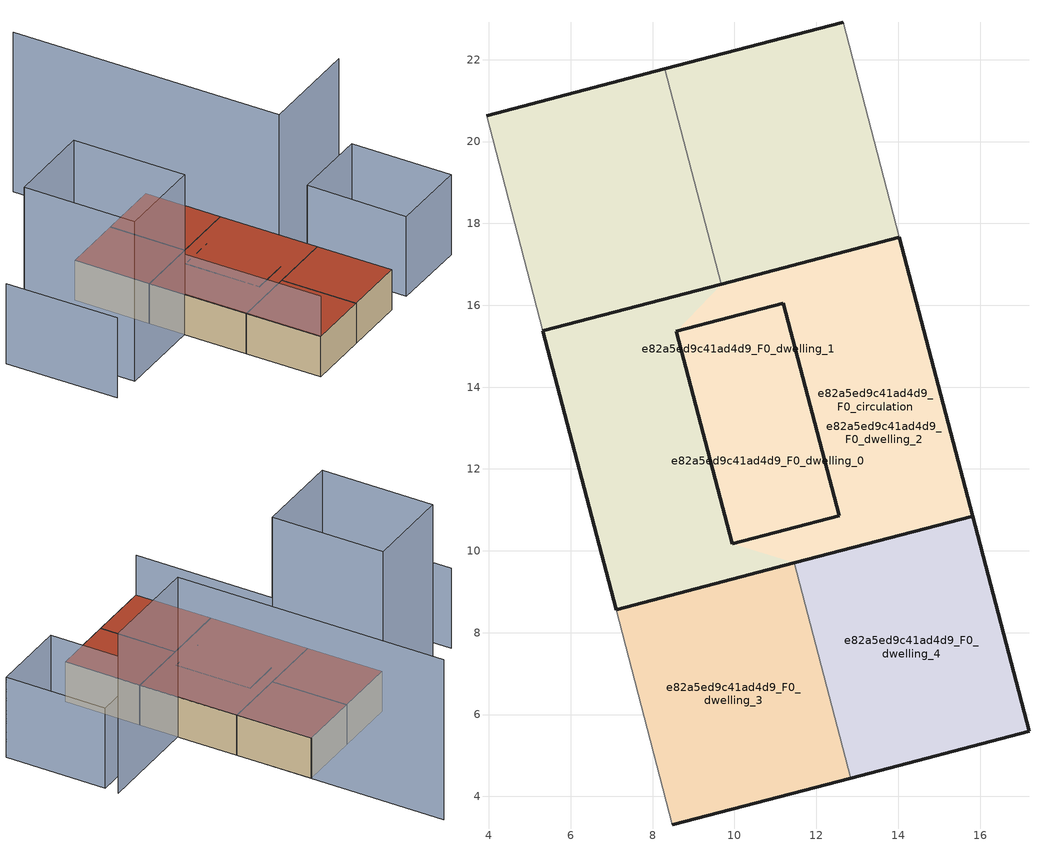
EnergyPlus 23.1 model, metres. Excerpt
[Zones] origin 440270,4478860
e82a5ed9c41ad4d9_F0_dwelling_0
 floor ground (EU_floor_Construction): 8.3,21.78 9.67,16.52 5.32,15.38 3.94,20.63 z0; 14.03,17.66 15.82,10.84 11.46,9.7 7.11,8.56 5.32,15.38 9.67,16.52 z0
 wall outside (EU_wall_Construction): 5.32,15.38 9.67,16.52 / 8.3,21.78 3.94,20.63 z0:3
 wall adiabatic (EU_wall_Construction): 3.94,20.63 5.32,15.38 z0:3
 wall to e82a5ed9c41ad4d9_F0_dwelling_1 (EU_wall_Construction): 9.67,16.52 8.3,21.78 z0:3
 roof outside (EU_roof_Construction): 15.82,10.84 14.03,17.66 9.67,16.52 5.32,15.38 7.11,8.56 11.46,9.7 z3; 9.67,16.52 8.3,21.78 3.94,20.63 5.32,15.38 z3
e82a5ed9c41ad4d9_F0_dwelling_1
 floor ground (EU_floor_Construction): 14.03,17.66 15.82,10.84 11.46,9.7 7.11,8.56 5.32,15.38 9.67,16.52 z0; 12.65,22.92 14.03,17.66 9.67,16.52 8.3,21.78 z0
 wall outside (EU_wall_Construction): 9.67,16.52 14.03,17.66 / 12.65,22.92 8.3,21.78 z0:3
 wall adiabatic (EU_wall_Construction): 14.03,17.66 12.65,22.92 z0:3
 roof outside (EU_roof_Construction): 14.03,17.66 12.65,22.92 8.3,21.78 9.67,16.52 z3; 15.82,10.84 14.03,17.66 9.67,16.52 5.32,15.38 7.11,8.56 11.46,9.7 z3
e82a5ed9c41ad4d9_F0_dwelling_2
 floor ground (EU_floor_Construction): 9.67,16.52 8.58,15.37 9.94,10.17 11.46,9.7 7.11,8.56 5.32,15.38 z0; 8.3,21.78 9.67,16.52 5.32,15.38 3.94,20.63 z0; 12.65,22.92 14.03,17.66 9.67,16.52 8.3,21.78 z0; 14.03,17.66 15.82,10.84 11.46,9.7 9.94,10.17 12.56,10.85 11.19,16.05 8.58,15.37 9.67,16.52 z0; 11.19,16.05 12.56,10.85 9.94,10.17 8.58,15.37 z0
 wall outside (EU_wall_Construction): 5.32,15.38 7.11,8.56 11.46,9.7 15.82,10.84 14.03,17.66 9.67,16.52 5.32,15.38 z0:3
 roof outside (EU_roof_Construction): 9.67,16.52 8.3,21.78 3.94,20.63 5.32,15.38 z3; 11.46,9.7 9.94,10.17 8.58,15.37 9.67,16.52 5.32,15.38 7.11,8.56 z3; 14.03,17.66 12.65,22.92 8.3,21.78 9.67,16.52 z3; 15.82,10.84 14.03,17.66 9.67,16.52 8.58,15.37 11.19,16.05 12.56,10.85 9.94,10.17 11.46,9.7 z3; 12.56,10.85 11.19,16.05 8.58,15.37 9.94,10.17 z3
e82a5ed9c41ad4d9_F0_dwelling_3
 floor ground (EU_floor_Construction): 11.46,9.7 12.84,4.45 8.48,3.3 7.11,8.56 z0
 wall outside (EU_wall_Construction): 8.48,3.3 12.84,4.45 / 11.46,9.7 7.11,8.56 z0:3
 wall adiabatic (EU_wall_Construction): 7.11,8.56 8.48,3.3 z0:3
 wall to e82a5ed9c41ad4d9_F0_dwelling_4 (EU_wall_Construction): 12.84,4.45 11.46,9.7 z0:3
 roof outside (EU_roof_Construction): 12.84,4.45 11.46,9.7 7.11,8.56 8.48,3.3 z3
e82a5ed9c41ad4d9_F0_dwelling_4
 floor ground (EU_floor_Construction): 15.82,10.84 17.2,5.59 12.84,4.45 11.46,9.7 z0
 wall outside (EU_wall_Construction): 12.84,4.45 17.2,5.59 15.82,10.84 11.46,9.7 z0:3
 roof outside (EU_roof_Construction): 17.2,5.59 15.82,10.84 11.46,9.7 12.84,4.45 z3
e82a5ed9c41ad4d9_F0_circulation
 floor ground (EU_floor_Construction): 11.19,16.05 12.56,10.85 9.94,10.17 8.58,15.37 z0; 9.67,16.52 8.58,15.37 9.94,10.17 11.46,9.7 7.11,8.56 5.32,15.38 z0; 14.03,17.66 15.82,10.84 11.46,9.7 9.94,10.17 12.56,10.85 11.19,16.05 8.58,15.37 9.67,16.52 z0
 wall outside (EU_wall_Construction): 9.94,10.17 12.56,10.85 11.19,16.05 8.58,15.37 9.94,10.17 z0:3
 roof outside (EU_roof_Construction): 15.82,10.84 14.03,17.66 9.67,16.52 8.58,15.37 11.19,16.05 12.56,10.85 9.94,10.17 11.46,9.7 z3; 12.56,10.85 11.19,16.05 8.58,15.37 9.94,10.17 z3; 11.46,9.7 9.94,10.17 8.58,15.37 9.67,16.52 5.32,15.38 7.11,8.56 z3
shading: 6.02,12.92 8.53,3.37 / -4.34,18.55 -2.26,10.74 / 24.4,7.43 18.95,6.03 / 18.95,6.03 17.14,13.04 / 17.14,13.04 22.58,14.45 / 22.58,14.45 24.4,7.43 z0:6; 22.42,15.43 15.12,13.53 / 15.12,13.53 10.23,32.25 / -0.12,11.29 -2.17,19.09 / -2.17,19.09 3.94,20.69 / 3.94,20.69 5.99,12.89 / 5.99,12.89 -0.12,11.29 z0:12
[Building]
EU S2 Campaign: North Axis=0; Terrain=City; Solar Distribution=FullExterior
[Site:Location]
Madrid: Latitude=40.5; Longitude=-3.5; Time Zone=1; Elevation=609
[SizingPeriod:WeatherFileDays]
AnnualSizingPeriod: Begin Month=1; Begin Day of Month=1; End Month=12; End Day of Month=31; Day of Week for Start Day=Monday; Use Weather File Daylight Saving Period=No; Use Weather File Rain and Snow Indicators=No
[MATERIAL]
EU_InternalMass_Material: Roughness=MediumRough; Thickness=0.1; Conductivity=1; Density=1800; Specific Heat=900; Thermal Absorptance=0.9; Solar Absorptance=0.7; Visible Absorptance=0.7
[MATERIAL:NOMASS] Roughness=MediumRough; Thermal Absorptance=0.9; Solar Absorptance=0.7; Visible Absorptance=0.7
Name | Thermal Resistance
EU_wall_NoMass | 1.60022
EU_roof_NoMass | 1.57597
EU_floor_NoMass | 0.470652
[CONSTRUCTION]
EU_wall_Construction: EU_wall_NoMass
EU_roof_Construction: EU_roof_NoMass
EU_floor_Construction: EU_floor_NoMass
EU_InternalMass_Construction: EU_InternalMass_Material
[ZONE] Type=1; Multiplier=1; Ceiling Height=autocalculate; Floor Area=autocalculate; Part of Total Floor Area=Yes
Name | Volume
e82a5ed9c41ad4d9_F0_dwelling_0 | 263.76
e82a5ed9c41ad4d9_F0_dwelling_1 | 263.762
e82a5ed9c41ad4d9_F0_dwelling_2 | 337.162
e82a5ed9c41ad4d9_F0_dwelling_3; e82a5ed9c41ad4d9_F0_dwelling_4 | 73.4015
e82a5ed9c41ad4d9_F0_circulation | 190.359
[INTERNALMASS] Construction=EU_InternalMass_Construction
Name | Zone or ZoneList | Surface Area
e82a5ed9c41ad4d9_F0_dwelling_0_EU_InternalMass | e82a5ed9c41ad4d9_F0_dwelling_0 | 24.4671
e82a5ed9c41ad4d9_F0_dwelling_1_EU_InternalMass | e82a5ed9c41ad4d9_F0_dwelling_1 | 24.4671
e82a5ed9c41ad4d9_F0_dwelling_2_EU_InternalMass | e82a5ed9c41ad4d9_F0_dwelling_2 | 48.9343
e82a5ed9c41ad4d9_F0_dwelling_3_EU_InternalMass | e82a5ed9c41ad4d9_F0_dwelling_3 | 24.4671
e82a5ed9c41ad4d9_F0_dwelling_4_EU_InternalMass | e82a5ed9c41ad4d9_F0_dwelling_4 | 24.4671
[OTHEREQUIPMENT] Fuel Type=Electricity; Design Level Calculation Method=Watts/Area; Power per Zone Floor Area=1; Fraction Latent=0; Fraction Radiant=0; Fraction Lost=0; Carbon Dioxide Generation Rate=0; EndUse Subcategory=EU_Step8_InternalGains
Name | Zone or ZoneList or Space or SpaceList | Schedule
EU_Step8_InternalGain_e82a5ed9c41ad4d9_F0_dwelling_0_f000 | e82a5ed9c41ad4d9_F0_dwelling_0 | EU_Step8_GainSchedule_e82a5ed9c41ad4d9_F0_dwelling_0_f000
EU_Step8_InternalGain_e82a5ed9c41ad4d9_F0_dwelling_1_f000 | e82a5ed9c41ad4d9_F0_dwelling_1 | EU_Step8_GainSchedule_e82a5ed9c41ad4d9_F0_dwelling_1_f000
EU_Step8_InternalGain_e82a5ed9c41ad4d9_F0_dwelling_2_f000 | e82a5ed9c41ad4d9_F0_dwelling_2 | EU_Step8_GainSchedule_e82a5ed9c41ad4d9_F0_dwelling_2_f000
EU_Step8_InternalGain_e82a5ed9c41ad4d9_F0_dwelling_3_f000 | e82a5ed9c41ad4d9_F0_dwelling_3 | EU_Step8_GainSchedule_e82a5ed9c41ad4d9_F0_dwelling_3_f000
EU_Step8_InternalGain_e82a5ed9c41ad4d9_F0_dwelling_4_f000 | e82a5ed9c41ad4d9_F0_dwelling_4 | EU_Step8_GainSchedule_e82a5ed9c41ad4d9_F0_dwelling_4_f000
[ZONEINFILTRATION:DESIGNFLOWRATE]
EU_Circulation_Infiltration_e82a5ed9c41ad4d9_F0_circulation: Zone or ZoneList or Space or SpaceList=e82a5ed9c41ad4d9_F0_circulation; Schedule=EU_AlwaysOn; Design Flow Rate Calculation Method=Flow/Area; Flow Rate per Floor Area=0.0005; Constant Term Coefficient=1; Temperature Term Coefficient=0; Velocity Term Coefficient=0; Velocity Squared Term Coefficient=0
[ZONEVENTILATION:DESIGNFLOWRATE] Schedule=EU_AlwaysOn; Design Flow Rate Calculation Method=AirChanges/Hour; Air Changes per Hour=0.480704; Ventilation Type=Natural; Fan Pressure Rise=0; Fan Total Efficiency=1; Constant Term Coefficient=1; Temperature Term Coefficient=0; Velocity Term Coefficient=0; Velocity Squared Term Coefficient=0; Minimum Indoor Temperature=-100; Maximum Indoor Temperature=100; Delta Temperature=-100; Minimum Outdoor Temperature=-100; Maximum Outdoor Temperature=100; Maximum Wind Speed=40
Name | Zone or ZoneList or Space or SpaceList
EU_ConstantAir_e82a5ed9c41ad4d9_F0_dwelling_0 | e82a5ed9c41ad4d9_F0_dwelling_0
EU_ConstantAir_e82a5ed9c41ad4d9_F0_dwelling_1 | e82a5ed9c41ad4d9_F0_dwelling_1
EU_ConstantAir_e82a5ed9c41ad4d9_F0_dwelling_2 | e82a5ed9c41ad4d9_F0_dwelling_2
EU_ConstantAir_e82a5ed9c41ad4d9_F0_dwelling_3 | e82a5ed9c41ad4d9_F0_dwelling_3
EU_ConstantAir_e82a5ed9c41ad4d9_F0_dwelling_4 | e82a5ed9c41ad4d9_F0_dwelling_4
[HVACTEMPLATE:THERMOSTAT] Constant Heating Setpoint=20; Constant Cooling Setpoint=50
EU_HeatOnly_e82a5ed9c41ad4d9_F0_dwelling_0; EU_HeatOnly_e82a5ed9c41ad4d9_F0_dwelling_1; EU_HeatOnly_e82a5ed9c41ad4d9_F0_dwelling_2; EU_HeatOnly_e82a5ed9c41ad4d9_F0_dwelling_3; EU_HeatOnly_e82a5ed9c41ad4d9_F0_dwelling_4
[HVACTEMPLATE:ZONE:IDEALLOADSAIRSYSTEM] System Availability Schedule=EU_AlwaysOn; Maximum Heating Supply Air Temperature=50; Minimum Cooling Supply Air Temperature=13; Maximum Heating Supply Air Humidity Ratio=0.0156; Minimum Cooling Supply Air Humidity Ratio=0.0077; Heating Limit=NoLimit; Cooling Limit=NoLimit; Heating Availability Schedule=EU_AlwaysOn; Cooling Availability Schedule=EU_CoolingOff; Dehumidification Control Type=ConstantSensibleHeatRatio; Cooling Sensible Heat Ratio=0.7; Dehumidification Setpoint=60; Humidification Control Type=None; Humidification Setpoint=30; Outdoor Air Method=None; Outdoor Air Flow Rate per Person=0.00944; Outdoor Air Flow Rate per Zone Floor Area=0; Outdoor Air Flow Rate per Zone=0; Demand Controlled Ventilation Type=None; Outdoor Air Economizer Type=NoEconomizer; Heat Recovery Type=None; Sensible Heat Recovery Effectiveness=0.7; Latent Heat Recovery Effectiveness=0.65
Name | Template Thermostat
e82a5ed9c41ad4d9_F0_dwelling_0 | EU_HeatOnly_e82a5ed9c41ad4d9_F0_dwelling_0
e82a5ed9c41ad4d9_F0_dwelling_1 | EU_HeatOnly_e82a5ed9c41ad4d9_F0_dwelling_1
e82a5ed9c41ad4d9_F0_dwelling_2 | EU_HeatOnly_e82a5ed9c41ad4d9_F0_dwelling_2
e82a5ed9c41ad4d9_F0_dwelling_3 | EU_HeatOnly_e82a5ed9c41ad4d9_F0_dwelling_3
e82a5ed9c41ad4d9_F0_dwelling_4 | EU_HeatOnly_e82a5ed9c41ad4d9_F0_dwelling_4
[SIZING:ZONE] Zone Cooling Design Supply Air Temperature Input Method=SupplyAirTemperature; Zone Cooling Design Supply Air Temperature=13; Zone Heating Design Supply Air Temperature Input Method=SupplyAirTemperature; Zone Heating Design Supply Air Temperature=50; Zone Cooling Design Supply Air Humidity Ratio=0.008; Zone Heating Design Supply Air Humidity Ratio=0.008; Cooling Design Air Flow Method=DesignDay; Cooling Design Air Flow Rate=0; Cooling Minimum Air Flow per Zone Floor Area=0.000762; Cooling Minimum Air Flow=0; Cooling Minimum Air Flow Fraction=0.2; Heating Design Air Flow Method=DesignDay; Heating Design Air Flow Rate=0; Heating Maximum Air Flow per Zone Floor Area=0.002032; Heating Maximum Air Flow=0.141576; Heating Maximum Air Flow Fraction=0.3; Account for Dedicated Outdoor Air System=No; Dedicated Outdoor Air System Control Strategy=NeutralSupplyAir; Dedicated Outdoor Air Low Setpoint Temperature for Design=autosize; Dedicated Outdoor Air High Setpoint Temperature for Design=autosize; Zone Load Sizing Method=Sensible Load Only No Latent Load; Zone Latent Cooling Design Supply Air Humidity Ratio Input Method=HumidityRatioDifference; Zone Cooling Design Supply Air Humidity Ratio Difference=0.005; Zone Latent Heating Design Supply Air Humidity Ratio Input Method=HumidityRatioDifference; Zone Humidification Design Supply Air Humidity Ratio Difference=0.005
e82a5ed9c41ad4d9_F0_dwelling_0; e82a5ed9c41ad4d9_F0_dwelling_1; e82a5ed9c41ad4d9_F0_dwelling_2; e82a5ed9c41ad4d9_F0_dwelling_3; e82a5ed9c41ad4d9_F0_dwelling_4
[SCHEDULE:CONSTANT]
Name | Hourly Value
EU_AlwaysOn | 1
EU_CoolingOff | 0
[SCHEDULE:FILE] Column Number=1; Rows to Skip at Top=0; Number of Hours of Data=8760; Column Separator=Comma; Interpolate to Timestep=No; Minutes per Item=60; Adjust Schedule for Daylight Savings=Yes
Name | File
EU_Step8_GainSchedule_e82a5ed9c41ad4d9_F0_dwelling_0_f000 | ../../schedules/e82a5ed9c41ad4d9/e82a5ed9c41ad4d9_F0_dwelling_0_f000_gain.csv
EU_Step8_GainSchedule_e82a5ed9c41ad4d9_F0_dwelling_1_f000 | ../../schedules/e82a5ed9c41ad4d9/e82a5ed9c41ad4d9_F0_dwelling_1_f000_gain.csv
EU_Step8_GainSchedule_e82a5ed9c41ad4d9_F0_dwelling_2_f000 | ../../schedules/e82a5ed9c41ad4d9/e82a5ed9c41ad4d9_F0_dwelling_2_f000_gain.csv
EU_Step8_GainSchedule_e82a5ed9c41ad4d9_F0_dwelling_3_f000 | ../../schedules/e82a5ed9c41ad4d9/e82a5ed9c41ad4d9_F0_dwelling_3_f000_gain.csv
EU_Step8_GainSchedule_e82a5ed9c41ad4d9_F0_dwelling_4_f000 | ../../schedules/e82a5ed9c41ad4d9/e82a5ed9c41ad4d9_F0_dwelling_4_f000_gain.csv
